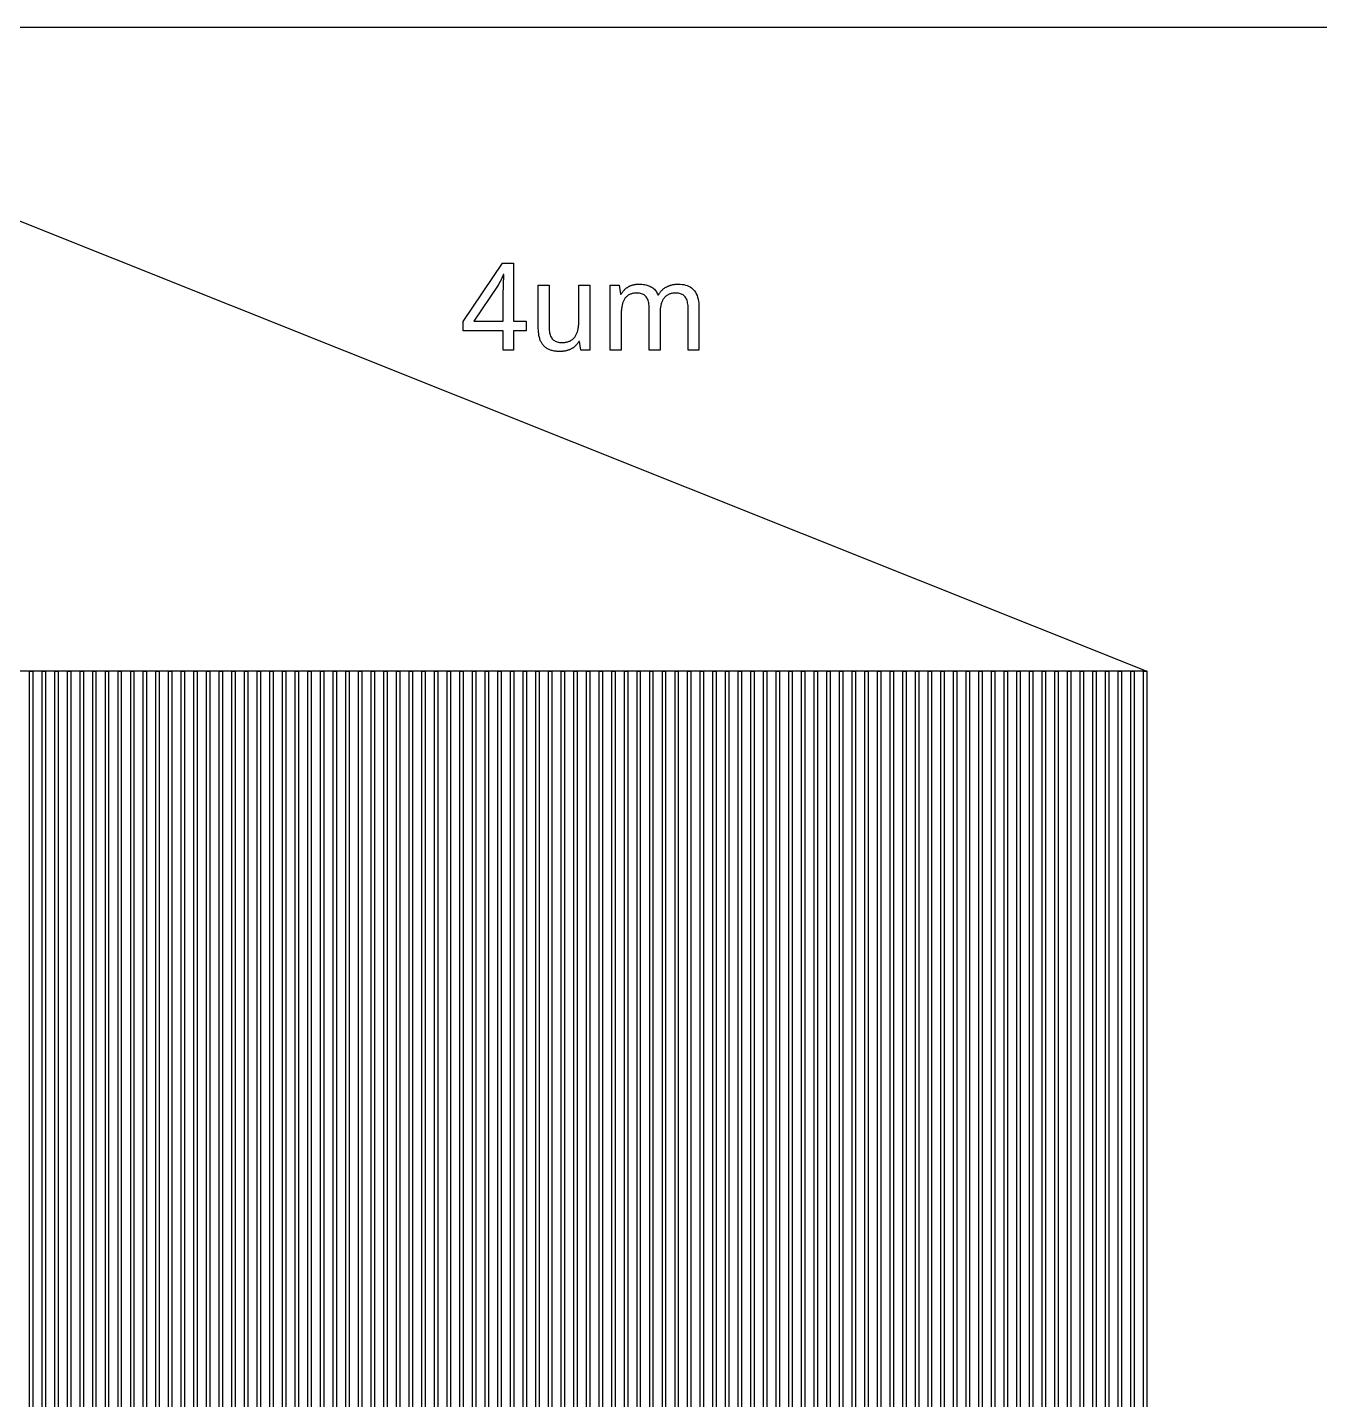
# Model space of a CAD drawing. Extents: x 0 to 762, y 0 to 762.
# Drawn here: x 393.9 to 511.1, y 637.5 to 762 of the extents above; entities that cross this region are included whole.
import ezdxf

# ---------------------------------------------------------------- set-up
doc = ezdxf.new("R2010")
doc.units = 0
doc.layers.get('0').update_dxf_attribs({"linetype": 'CONTINUOUS'})

msp = doc.modelspace()

# ---------------------------------------------------------------- linework, layer by layer
at = {"color": 7}
msp.add_lwpolyline([(0, 0), (761.986, 0), (761.986, 761.986), (0, 761.986), (0, 0)], close=True, dxfattribs=at)
at = {"color": 0}
for points in [[(380.993, 749.286), (495.442, 703.567), (266.546, 703.567), (380.993, 749.286)], [(439.135, 734.454), (437.99, 734.454), (437.99, 732.693), (437.044, 732.693), (437.044, 734.454), (433.419, 734.454), (433.419, 735.308), (436.981, 740.588), (437.99, 740.588), (437.99, 735.346), (439.135, 735.346), (439.135, 734.454)], [(437.044, 735.346), (437.044, 737.318), (437.044, 737.379), (437.046, 737.44), (437.046, 737.503), (437.046, 737.565), (437.047, 737.629), (437.047, 737.692), (437.049, 737.757), (437.049, 737.821), (437.05, 737.886), (437.053, 737.953), (437.054, 738.018), (437.057, 738.085), (437.058, 738.15), (437.061, 738.214), (437.063, 738.278), (437.065, 738.342), (437.067, 738.406), (437.069, 738.468), (437.071, 738.531), (437.074, 738.594), (437.076, 738.656), (437.078, 738.717), (437.081, 738.778), (437.082, 738.838), (437.085, 738.896), (437.086, 738.954), (437.089, 739.011), (437.09, 739.067), (437.093, 739.122), (437.096, 739.175), (437.099, 739.228), (437.101, 739.278), (437.104, 739.326), (437.107, 739.372), (437.108, 739.418), (437.11, 739.461), (437.112, 739.501), (437.114, 739.54), (437.114, 739.578), (437.067, 739.578), (437.058, 739.557), (437.05, 739.535), (437.042, 739.511), (437.033, 739.488), (437.024, 739.464), (437.014, 739.44), (437.003, 739.415), (436.992, 739.389), (436.981, 739.363), (436.969, 739.336), (436.958, 739.311), (436.947, 739.285), (436.936, 739.258), (436.924, 739.232), (436.911, 739.207), (436.899, 739.181), (436.886, 739.154), (436.874, 739.126), (436.86, 739.1), (436.846, 739.074), (436.833, 739.047), (436.819, 739.022), (436.807, 738.997), (436.793, 738.971), (436.781, 738.946), (436.767, 738.921), (436.753, 738.896), (436.739, 738.871), (436.725, 738.846), (436.711, 738.821), (436.697, 738.797), (436.685, 738.774), (436.671, 738.75), (436.657, 738.728), (436.644, 738.707), (436.632, 738.686), (436.619, 738.667), (436.607, 738.647), (436.594, 738.629), (436.583, 738.611), (434.375, 735.346), (437.044, 735.346)], [(444.108, 732.693), (443.963, 733.482), (443.91, 733.482), (443.882, 733.436), (443.853, 733.392), (443.824, 733.349), (443.793, 733.307), (443.761, 733.265), (443.729, 733.226), (443.694, 733.188), (443.66, 733.15), (443.624, 733.114), (443.588, 733.079), (443.55, 733.046), (443.513, 733.015), (443.474, 732.985), (443.435, 732.954), (443.394, 732.926), (443.354, 732.899), (443.313, 732.872), (443.271, 732.847), (443.228, 732.824), (443.185, 732.8), (443.14, 732.779), (443.094, 732.76), (443.05, 732.74), (443.004, 732.722), (442.957, 732.706), (442.91, 732.69), (442.862, 732.676), (442.814, 732.662), (442.765, 732.65), (442.717, 732.639), (442.667, 732.629), (442.618, 732.619), (442.568, 732.611), (442.518, 732.604), (442.467, 732.599), (442.417, 732.593), (442.365, 732.59), (442.314, 732.588), (442.264, 732.586), (442.213, 732.585), (442.115, 732.586), (442.021, 732.59), (441.929, 732.596), (441.84, 732.606), (441.753, 732.617), (441.668, 732.629), (441.586, 732.646), (441.506, 732.664), (441.428, 732.685), (441.353, 732.708), (441.279, 732.735), (441.21, 732.764), (441.142, 732.796), (441.076, 732.829), (441.013, 732.867), (440.953, 732.907), (440.894, 732.95), (440.839, 732.996), (440.786, 733.044), (440.735, 733.096), (440.686, 733.15), (440.64, 733.207), (440.597, 733.267), (440.556, 733.329), (440.517, 733.394), (440.481, 733.464), (440.447, 733.535), (440.415, 733.61), (440.386, 733.686), (440.358, 733.767), (440.335, 733.85), (440.314, 733.936), (440.296, 734.026), (440.279, 734.118), (440.267, 734.214), (440.256, 734.313), (440.246, 734.414), (440.24, 734.519), (440.236, 734.628), (440.235, 734.739), (440.235, 738.59), (441.213, 738.59), (441.213, 734.793), (441.215, 734.657), (441.224, 734.528), (441.239, 734.406), (441.258, 734.29), (441.283, 734.182), (441.315, 734.081), (441.353, 733.986), (441.394, 733.899), (441.443, 733.818), (441.497, 733.746), (441.557, 733.679), (441.624, 733.619), (441.696, 733.567), (441.775, 733.522), (441.86, 733.483), (441.951, 733.451), (442.049, 733.428), (442.153, 733.41), (442.263, 733.4), (442.378, 733.396), (442.464, 733.397), (442.547, 733.401), (442.626, 733.408), (442.704, 733.418), (442.779, 733.431), (442.85, 733.446), (442.919, 733.464), (442.985, 733.486), (443.049, 733.51), (443.108, 733.536), (443.167, 733.565), (443.222, 733.597), (443.275, 733.631), (443.326, 733.668), (443.375, 733.708), (443.421, 733.75), (443.464, 733.794), (443.506, 733.842), (443.544, 733.892), (443.582, 733.944), (443.617, 734), (443.65, 734.058), (443.682, 734.119), (443.71, 734.183), (443.737, 734.249), (443.763, 734.317), (443.785, 734.387), (443.806, 734.461), (443.824, 734.537), (443.839, 734.615), (443.854, 734.696), (443.868, 734.779), (443.881, 734.864), (443.89, 734.953), (443.9, 735.043), (443.907, 735.135), (443.912, 735.229), (443.917, 735.326), (443.919, 735.426), (443.919, 735.529), (443.919, 738.59), (444.897, 738.59), (444.897, 732.693), (444.108, 732.693)], [(453.829, 732.693), (453.829, 736.49), (453.826, 736.626), (453.819, 736.756), (453.806, 736.878), (453.786, 736.993), (453.763, 737.101), (453.733, 737.203), (453.699, 737.296), (453.658, 737.383), (453.612, 737.464), (453.561, 737.537), (453.504, 737.604), (453.442, 737.662), (453.374, 737.715), (453.299, 737.761), (453.218, 737.799), (453.132, 737.831), (453.04, 737.856), (452.942, 737.872), (452.839, 737.883), (452.728, 737.886), (452.651, 737.885), (452.576, 737.882), (452.504, 737.875), (452.433, 737.865), (452.365, 737.854), (452.3, 737.84), (452.237, 737.824), (452.176, 737.804), (452.118, 737.782), (452.063, 737.757), (452.008, 737.732), (451.957, 737.703), (451.907, 737.672), (451.858, 737.639), (451.813, 737.603), (451.768, 737.565), (451.726, 737.524), (451.686, 737.481), (451.647, 737.435), (451.611, 737.387), (451.578, 737.338), (451.546, 737.285), (451.517, 737.231), (451.489, 737.174), (451.463, 737.114), (451.438, 737.053), (451.415, 736.988), (451.394, 736.921), (451.376, 736.851), (451.358, 736.781), (451.343, 736.707), (451.331, 736.632), (451.318, 736.554), (451.307, 736.474), (451.299, 736.392), (451.292, 736.307), (451.286, 736.221), (451.282, 736.132), (451.279, 736.04), (451.278, 735.947), (451.278, 732.693), (450.296, 732.693), (450.296, 736.49), (450.293, 736.626), (450.285, 736.756), (450.271, 736.878), (450.253, 736.993), (450.228, 737.101), (450.199, 737.203), (450.164, 737.296), (450.124, 737.383), (450.078, 737.464), (450.026, 737.537), (449.971, 737.604), (449.91, 737.662), (449.842, 737.715), (449.768, 737.761), (449.689, 737.799), (449.603, 737.831), (449.511, 737.856), (449.414, 737.872), (449.31, 737.883), (449.2, 737.886), (449.118, 737.885), (449.04, 737.881), (448.964, 737.874), (448.89, 737.864), (448.819, 737.851), (448.751, 737.836), (448.686, 737.818), (448.624, 737.797), (448.564, 737.774), (448.507, 737.747), (448.451, 737.718), (448.4, 737.686), (448.349, 737.651), (448.3, 737.614), (448.254, 737.574), (448.21, 737.531), (448.168, 737.486), (448.129, 737.438), (448.092, 737.386), (448.056, 737.333), (448.024, 737.278), (447.993, 737.218), (447.964, 737.158), (447.938, 737.094), (447.912, 737.028), (447.889, 736.96), (447.867, 736.889), (447.847, 736.815), (447.831, 736.74), (447.814, 736.662), (447.8, 736.581), (447.789, 736.499), (447.778, 736.412), (447.769, 736.325), (447.761, 736.235), (447.756, 736.142), (447.75, 736.047), (447.747, 735.95), (447.744, 735.851), (447.744, 735.749), (447.744, 732.693), (446.767, 732.693), (446.767, 738.59), (447.561, 738.59), (447.701, 737.796), (447.754, 737.796), (447.781, 737.84), (447.808, 737.885), (447.836, 737.928), (447.865, 737.969), (447.896, 738.01), (447.926, 738.049), (447.958, 738.088), (447.992, 738.124), (448.026, 738.158), (448.061, 738.193), (448.097, 738.226), (448.133, 738.258), (448.171, 738.29), (448.208, 738.321), (448.246, 738.35), (448.285, 738.378), (448.325, 738.404), (448.365, 738.429), (448.406, 738.454), (448.447, 738.478), (448.49, 738.499), (448.535, 738.519), (448.579, 738.54), (448.624, 738.558), (448.668, 738.575), (448.714, 738.592), (448.758, 738.606), (448.806, 738.619), (448.851, 738.632), (448.899, 738.644), (448.947, 738.654), (448.996, 738.662), (449.044, 738.671), (449.093, 738.678), (449.142, 738.685), (449.19, 738.689), (449.24, 738.693), (449.289, 738.696), (449.339, 738.697), (449.388, 738.697), (449.514, 738.694), (449.636, 738.688), (449.754, 738.676), (449.868, 738.66), (449.978, 738.639), (450.082, 738.613), (450.182, 738.582), (450.278, 738.546), (450.369, 738.506), (450.457, 738.461), (450.54, 738.411), (450.619, 738.356), (450.694, 738.296), (450.764, 738.229), (450.829, 738.158), (450.89, 738.081), (450.947, 737.999), (451, 737.911), (451.047, 737.818), (451.09, 737.719), (451.133, 737.719), (451.161, 737.769), (451.192, 737.818), (451.222, 737.865), (451.254, 737.911), (451.286, 737.956), (451.321, 737.997), (451.356, 738.039), (451.392, 738.079), (451.428, 738.118), (451.467, 738.156), (451.507, 738.19), (451.547, 738.225), (451.589, 738.258), (451.631, 738.29), (451.674, 738.321), (451.717, 738.351), (451.76, 738.379), (451.804, 738.406), (451.85, 738.432), (451.896, 738.456), (451.943, 738.479), (451.992, 738.503), (452.04, 738.524), (452.089, 738.544), (452.138, 738.564), (452.188, 738.581), (452.237, 738.597), (452.287, 738.613), (452.339, 738.626), (452.39, 738.639), (452.442, 738.65), (452.493, 738.66), (452.546, 738.668), (452.599, 738.676), (452.65, 738.683), (452.703, 738.688), (452.757, 738.692), (452.81, 738.694), (452.862, 738.697), (452.917, 738.697), (453.1, 738.692), (453.274, 738.676), (453.439, 738.651), (453.593, 738.615), (453.74, 738.568), (453.876, 738.511), (454.003, 738.444), (454.121, 738.368), (454.231, 738.279), (454.329, 738.182), (454.419, 738.074), (454.501, 737.953), (454.572, 737.819), (454.635, 737.675), (454.688, 737.517), (454.731, 737.347), (454.764, 737.165), (454.787, 736.969), (454.803, 736.762), (454.807, 736.543), (454.807, 732.693), (453.829, 732.693)], [(394.053, 703.567), (394.353, 703.567), (394.353, 634.989), (394.053, 634.989), (394.053, 703.567)], [(395.203, 703.567), (395.503, 703.567), (395.503, 634.989), (395.203, 634.989), (395.203, 703.567)], [(396.351, 703.567), (396.651, 703.567), (396.651, 634.989), (396.351, 634.989), (396.351, 703.567)], [(397.5, 703.567), (397.8, 703.567), (397.8, 634.989), (397.5, 634.989), (397.5, 703.567)], [(398.649, 703.567), (398.949, 703.567), (398.949, 634.989), (398.649, 634.989), (398.649, 703.567)], [(399.797, 703.567), (400.097, 703.567), (400.097, 634.989), (399.797, 634.989), (399.797, 703.567)], [(400.946, 703.567), (401.246, 703.567), (401.246, 634.989), (400.946, 634.989), (400.946, 703.567)], [(402.094, 703.567), (402.394, 703.567), (402.394, 634.989), (402.094, 634.989), (402.094, 703.567)], [(403.243, 703.567), (403.543, 703.567), (403.543, 634.989), (403.243, 634.989), (403.243, 703.567)], [(404.392, 703.567), (404.692, 703.567), (404.692, 634.989), (404.392, 634.989), (404.392, 703.567)], [(405.54, 703.567), (405.84, 703.567), (405.84, 634.989), (405.54, 634.989), (405.54, 703.567)], [(406.689, 703.567), (406.989, 703.567), (406.989, 634.989), (406.689, 634.989), (406.689, 703.567)], [(407.838, 703.567), (408.138, 703.567), (408.138, 634.989), (407.838, 634.989), (407.838, 703.567)], [(408.986, 703.567), (409.286, 703.567), (409.286, 634.989), (408.986, 634.989), (408.986, 703.567)], [(410.136, 703.567), (410.436, 703.567), (410.436, 634.989), (410.136, 634.989), (410.136, 703.567)], [(411.285, 703.567), (411.585, 703.567), (411.585, 634.989), (411.285, 634.989), (411.285, 703.567)], [(412.433, 703.567), (412.733, 703.567), (412.733, 634.989), (412.433, 634.989), (412.433, 703.567)], [(413.582, 703.567), (413.882, 703.567), (413.882, 634.989), (413.582, 634.989), (413.582, 703.567)], [(414.731, 703.567), (415.031, 703.567), (415.031, 634.989), (414.731, 634.989), (414.731, 703.567)], [(415.879, 703.567), (416.179, 703.567), (416.179, 634.989), (415.879, 634.989), (415.879, 703.567)], [(417.028, 703.567), (417.328, 703.567), (417.328, 634.989), (417.028, 634.989), (417.028, 703.567)], [(418.176, 703.567), (418.476, 703.567), (418.476, 634.989), (418.176, 634.989), (418.176, 703.567)], [(419.325, 703.567), (419.625, 703.567), (419.625, 634.989), (419.325, 634.989), (419.325, 703.567)], [(420.474, 703.567), (420.774, 703.567), (420.774, 634.989), (420.474, 634.989), (420.474, 703.567)], [(421.622, 703.567), (421.922, 703.567), (421.922, 634.989), (421.622, 634.989), (421.622, 703.567)], [(422.771, 703.567), (423.071, 703.567), (423.071, 634.989), (422.771, 634.989), (422.771, 703.567)], [(423.921, 703.567), (424.221, 703.567), (424.221, 634.989), (423.921, 634.989), (423.921, 703.567)], [(425.069, 703.567), (425.369, 703.567), (425.369, 634.989), (425.069, 634.989), (425.069, 703.567)], [(426.218, 703.567), (426.518, 703.567), (426.518, 634.989), (426.218, 634.989), (426.218, 703.567)], [(427.367, 703.567), (427.667, 703.567), (427.667, 634.989), (427.367, 634.989), (427.367, 703.567)], [(428.515, 703.567), (428.815, 703.567), (428.815, 634.989), (428.515, 634.989), (428.515, 703.567)], [(429.664, 703.567), (429.964, 703.567), (429.964, 634.989), (429.664, 634.989), (429.664, 703.567)], [(430.813, 703.567), (431.112, 703.567), (431.112, 634.989), (430.813, 634.989), (430.813, 703.567)], [(431.961, 703.567), (432.261, 703.567), (432.261, 634.989), (431.961, 634.989), (431.961, 703.567)], [(433.11, 703.567), (433.41, 703.567), (433.41, 634.989), (433.11, 634.989), (433.11, 703.567)], [(434.258, 703.567), (434.558, 703.567), (434.558, 634.989), (434.258, 634.989), (434.258, 703.567)], [(435.407, 703.567), (435.707, 703.567), (435.707, 634.989), (435.407, 634.989), (435.407, 703.567)], [(436.556, 703.567), (436.856, 703.567), (436.856, 634.989), (436.556, 634.989), (436.556, 703.567)], [(437.706, 703.567), (438.006, 703.567), (438.006, 634.989), (437.706, 634.989), (437.706, 703.567)], [(438.854, 703.567), (439.154, 703.567), (439.154, 634.989), (438.854, 634.989), (438.854, 703.567)], [(440.003, 703.567), (440.303, 703.567), (440.303, 634.989), (440.003, 634.989), (440.003, 703.567)], [(441.151, 703.567), (441.451, 703.567), (441.451, 634.989), (441.151, 634.989), (441.151, 703.567)], [(442.3, 703.567), (442.6, 703.567), (442.6, 634.989), (442.3, 634.989), (442.3, 703.567)], [(443.449, 703.567), (443.749, 703.567), (443.749, 634.989), (443.449, 634.989), (443.449, 703.567)], [(444.597, 703.567), (444.897, 703.567), (444.897, 634.989), (444.597, 634.989), (444.597, 703.567)], [(445.746, 703.567), (446.046, 703.567), (446.046, 634.989), (445.746, 634.989), (445.746, 703.567)], [(446.894, 703.567), (447.194, 703.567), (447.194, 634.989), (446.894, 634.989), (446.894, 703.567)], [(448.043, 703.567), (448.343, 703.567), (448.343, 634.989), (448.043, 634.989), (448.043, 703.567)], [(449.192, 703.567), (449.492, 703.567), (449.492, 634.989), (449.192, 634.989), (449.192, 703.567)], [(450.34, 703.567), (450.64, 703.567), (450.64, 634.989), (450.34, 634.989), (450.34, 703.567)], [(451.489, 703.567), (451.789, 703.567), (451.789, 634.989), (451.489, 634.989), (451.489, 703.567)], [(452.639, 703.567), (452.939, 703.567), (452.939, 634.989), (452.639, 634.989), (452.639, 703.567)], [(453.787, 703.567), (454.088, 703.567), (454.088, 634.989), (453.787, 634.989), (453.787, 703.567)], [(454.936, 703.567), (455.236, 703.567), (455.236, 634.989), (454.936, 634.989), (454.936, 703.567)], [(456.085, 703.567), (456.385, 703.567), (456.385, 634.989), (456.085, 634.989), (456.085, 703.567)], [(457.233, 703.567), (457.533, 703.567), (457.533, 634.989), (457.233, 634.989), (457.233, 703.567)], [(458.382, 703.567), (458.682, 703.567), (458.682, 634.989), (458.382, 634.989), (458.382, 703.567)], [(459.531, 703.567), (459.831, 703.567), (459.831, 634.989), (459.531, 634.989), (459.531, 703.567)], [(460.679, 703.567), (460.979, 703.567), (460.979, 634.989), (460.679, 634.989), (460.679, 703.567)], [(461.828, 703.567), (462.128, 703.567), (462.128, 634.989), (461.828, 634.989), (461.828, 703.567)], [(462.976, 703.567), (463.276, 703.567), (463.276, 634.989), (462.976, 634.989), (462.976, 703.567)], [(464.125, 703.567), (464.425, 703.567), (464.425, 634.989), (464.125, 634.989), (464.125, 703.567)], [(465.274, 703.567), (465.574, 703.567), (465.574, 634.989), (465.274, 634.989), (465.274, 703.567)], [(466.422, 703.567), (466.724, 703.567), (466.724, 634.989), (466.422, 634.989), (466.422, 703.567)], [(467.572, 703.567), (467.872, 703.567), (467.872, 634.989), (467.572, 634.989), (467.572, 703.567)], [(468.721, 703.567), (469.021, 703.567), (469.021, 634.989), (468.721, 634.989), (468.721, 703.567)], [(469.869, 703.567), (470.169, 703.567), (470.169, 634.989), (469.869, 634.989), (469.869, 703.567)], [(471.018, 703.567), (471.318, 703.567), (471.318, 634.989), (471.018, 634.989), (471.018, 703.567)], [(472.167, 703.567), (472.467, 703.567), (472.467, 634.989), (472.167, 634.989), (472.167, 703.567)], [(473.315, 703.567), (473.615, 703.567), (473.615, 634.989), (473.315, 634.989), (473.315, 703.567)], [(474.464, 703.567), (474.764, 703.567), (474.764, 634.989), (474.464, 634.989), (474.464, 703.567)], [(475.613, 703.567), (475.912, 703.567), (475.912, 634.989), (475.613, 634.989), (475.613, 703.567)], [(476.761, 703.567), (477.061, 703.567), (477.061, 634.989), (476.761, 634.989), (476.761, 703.567)], [(477.91, 703.567), (478.21, 703.567), (478.21, 634.989), (477.91, 634.989), (477.91, 703.567)], [(479.058, 703.567), (479.358, 703.567), (479.358, 634.989), (479.058, 634.989), (479.058, 703.567)], [(480.207, 703.567), (480.507, 703.567), (480.507, 634.989), (480.207, 634.989), (480.207, 703.567)], [(481.357, 703.567), (481.657, 703.567), (481.657, 634.989), (481.357, 634.989), (481.357, 703.567)], [(482.506, 703.567), (482.806, 703.567), (482.806, 634.989), (482.506, 634.989), (482.506, 703.567)], [(483.654, 703.567), (483.954, 703.567), (483.954, 634.989), (483.654, 634.989), (483.654, 703.567)], [(484.803, 703.567), (485.103, 703.567), (485.103, 634.989), (484.803, 634.989), (484.803, 703.567)], [(485.951, 703.567), (486.251, 703.567), (486.251, 634.989), (485.951, 634.989), (485.951, 703.567)], [(487.1, 703.567), (487.4, 703.567), (487.4, 634.989), (487.1, 634.989), (487.1, 703.567)], [(488.249, 703.567), (488.549, 703.567), (488.549, 634.989), (488.249, 634.989), (488.249, 703.567)], [(489.397, 703.567), (489.697, 703.567), (489.697, 634.989), (489.397, 634.989), (489.397, 703.567)], [(490.546, 703.567), (490.846, 703.567), (490.846, 634.989), (490.546, 634.989), (490.546, 703.567)], [(491.694, 703.567), (491.994, 703.567), (491.994, 634.989), (491.694, 634.989), (491.694, 703.567)], [(492.843, 703.567), (493.143, 703.567), (493.143, 634.989), (492.843, 634.989), (492.843, 703.567)], [(493.992, 703.567), (494.292, 703.567), (494.292, 634.989), (493.992, 634.989), (493.992, 703.567)], [(495.14, 703.567), (495.442, 703.567), (495.442, 634.989), (495.14, 634.989), (495.14, 703.567)]]:
    msp.add_lwpolyline(points, close=True, dxfattribs=at)

doc.saveas('drawing.dxf')
